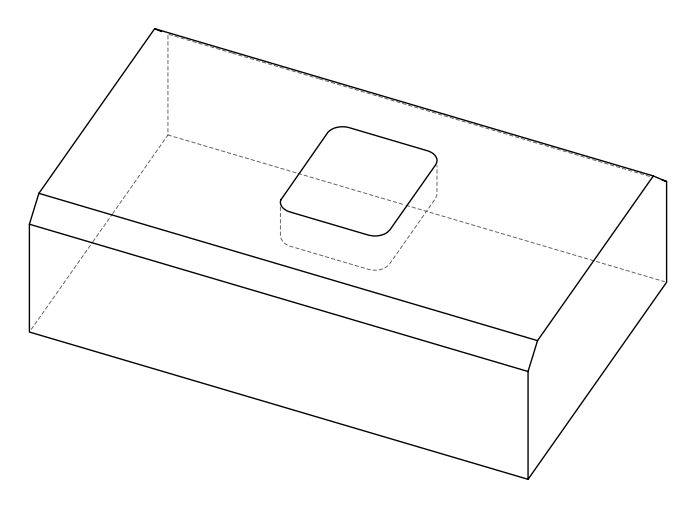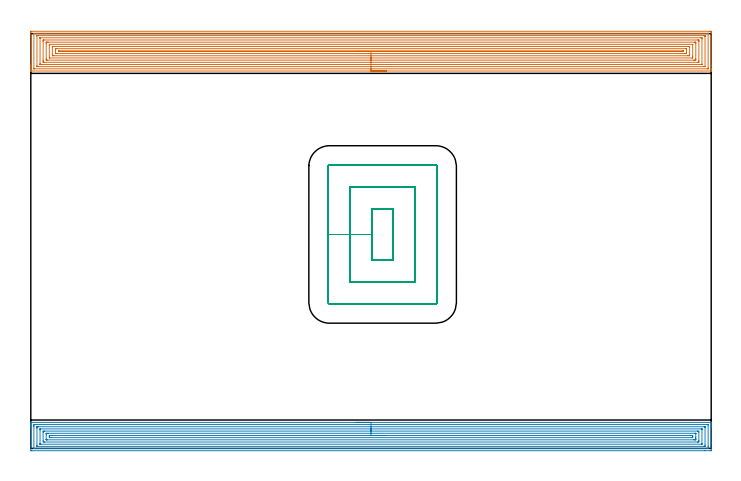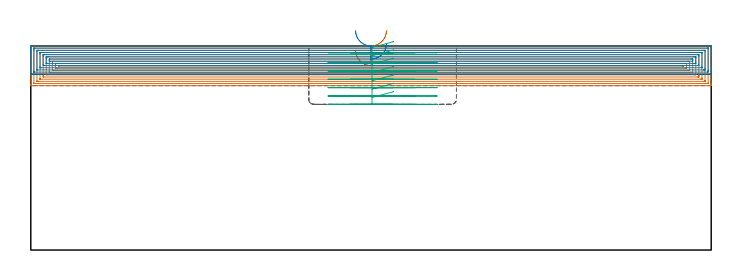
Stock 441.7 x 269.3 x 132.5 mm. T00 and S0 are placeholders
(PLAN: 3 operations, 1 tool changes, 70.7 min)
(1 AREA_MILL | FG_CHAMFER_SURFACE | UGT0205_001 | 35.57 min | 147005 mm3)
(2 AREA_MILL_1 | FG_CHAMFER_SURFACE_1 | UGT0205_001 | 25.02 min | 74760 mm3)
(3 MILL_RECTANGULAR_POCKET | POCKET_RECTANGULAR_STRAIGHT | NXT0201_007 | Follow Part, ap 6.25, ae 75% | 10.07 min | 411503 mm3)
(TOOL UGT0205_001 | Chamfer Mill 20 x 3 x 45 deg. | D20 FL50 Z2)
(TOOL NXT0201_007 | ENDMILL 25mm [R216.25-25050GCK54P 1620] | D25 R3 FL54 Z5)
(OP 1 AREA_MILL)
G17 G21 G94 G90
T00 M6
G54
G17 G0 G90 X230.85 Y245.001 S1061 M3
G43 Z142.5 H0
Z142.498
G94 G1 X230.812 Z141.627 F250.
X230.698 Z140.762
X230.509 Z139.91
X230.247 Z139.078
X229.913 Z138.272
X229.51 Z137.498
X229.042 Z136.763
X228.51 Z136.071
X227.921 Z135.427
X227.278 Z134.838
X226.586 Z134.307
X225.85 Z133.838
X225.076 Z133.435
X224.27 Z133.102
X223.438 Z132.839
X222.586 Z132.65
X221.722 Z132.537
X220.85 Z132.498
X0.618 Z132.499
X0.172 Y245.002 Z132.498
X0.096 Y245. Z132.496
X0.008 Y245.011 Z132.48
X0.004 Y245.016 Z132.475
X0. Y245.024 Z132.466
Y245.391 Z132.109
Y245.708 Z131.792
Y246.391 Z131.104
Y247.618 Z129.878
Y248.162 Z129.332
Y248.776 Z128.72
Y270.023 Z107.475
X0.003 Y270.295 Z107.203
X0.009 Y270.792 Z106.706
X0.115 Y270.795 Z106.703
X0.619 Y270.8 Z106.7
X440.571
X441.081 Y270.799 Z106.701
X441.585 Y270.795 Z106.703
X441.691 Y270.792 Z106.706
X441.696 Y270.295 Z107.203
X441.7 Y269.681 Z107.816
Y248.776 Z128.72
Y246.391 Z131.104
Y245.708 Z131.792
Y245.391 Z132.109
Y245.004 Z132.487
X441.604 Y245.001 Z132.494
X441.574 Z132.496
X441.529 Y245.002 Z132.498
X220.85 Y245.001
Y246.416 Z131.084
X2.184 Y246.415 Z131.085
X2.084 Y246.416 Z131.084
X2.035 Y246.419 Z131.081
X2.016 Y246.421 Z131.079
X2.01 Y246.431 Z131.069
X2.005 Y246.544 Z130.956
X2.001 Y246.793 Z130.707
Y268.925 Z108.575
X2.008 Y269.328 Z108.172
X2.01 Y269.377 Z108.123
X2.028 Y269.38 Z108.12
X2.08 Y269.383 Z108.117
X2.189 Y269.385 Z108.115
X439.516 Y269.386 Z108.114
X439.616 Y269.385 Z108.115
X439.665 Y269.382 Z108.118
X439.684 Y269.379 Z108.121
X439.69 Y269.37 Z108.13
X439.695 Y269.256 Z108.244
X439.699 Y269.008 Z108.492
Y246.875 Z130.625
X439.692 Y246.472 Z131.028
X439.69 Y246.424 Z131.076
X439.672 Y246.422 Z131.078
X439.619 Y246.419 Z131.081
X439.511 Y246.417 Z131.083
X220.85 Y246.416 Z131.084
Y247.83 Z129.67
X5.086 Y247.829 Z129.671
X4.527 Y247.831 Z129.669
X4.193 Y247.834 Z129.666
X4.082 Y247.836 Z129.664
X4.01 Y247.849 Z129.651
X4.006 Y247.971 Z129.529
X4.002 Y248.162 Z129.338
X4. Y248.353 Z129.147
X4.001 Y267.829 Z109.671
X4.003 Y267.893 Z109.607
X4.009 Y267.944 Z109.556
X4.013 Y267.965 Z109.535
X4.026 Y267.966 Z109.534
X4.193 Y267.969 Z109.531
X4.751 Y267.971 Z109.529
X5.086 Y267.972 Z109.528
X436.614 Y267.971 Z109.529
X437.173 Y267.97 Z109.53
X437.507 Y267.967 Z109.533
X437.618 Y267.965 Z109.535
X437.69 Y267.952 Z109.548
X437.694 Y267.83 Z109.67
X437.698 Y267.639 Z109.861
X437.7 Y267.448 Z110.052
X437.699 Y247.971 Z129.529
X437.696 Y247.907 Z129.593
X437.691 Y247.857 Z129.643
X437.686 Y247.837 Z129.663
X437.673 Y247.836 Z129.664
X437.507 Y247.833 Z129.667
X436.948 Y247.831 Z129.669
X436.614
X220.85 Y247.83 Z129.67
Y249.244 Z128.256
X6.675
X6.112 Y249.246 Z128.254
X6.053 Y249.248 Z128.252
X6.018 Y249.25 Z128.25
X6.01 Y249.287 Z128.213
X6.006 Y249.495 Z128.005
X6. Y249.912 Z127.588
X6.001 Y266.301 Z111.199
X6.003 Y266.517 Z110.983
X6.006 Y266.543 Z110.957
X6.01 Y266.55 Z110.95
X6.019 Y266.553 Z110.947
X6.078 Y266.556 Z110.944
X6.178 Y266.557 Z110.943
X435.025
X435.588 Y266.555 Z110.945
X435.647 Y266.553 Z110.947
X435.682 Y266.551 Z110.949
X435.69 Y266.514 Z110.986
X435.694 Y266.306 Z111.194
X435.7 Y265.888 Z111.612
X435.699 Y249.5 Z128.
X435.696 Y249.284 Z128.216
X435.693 Y249.258 Z128.242
X435.689 Y249.252 Z128.248
X435.68 Y249.249 Z128.251
X435.62 Y249.246 Z128.254
X435.521 Y249.245 Z128.255
X220.85 Y249.244 Z128.256
Y250.658 Z126.842
X8.66
X8.498 Y250.66 Z126.84
X8.175 Y250.665 Z126.835
X8.01 Y250.674 Z126.826
X8.006 Y250.725 Z126.775
X8.004 Y250.818 Z126.682
X8. Y251.472 Z126.028
Y251.703 Z125.797
X8.001 Y264.097 Z113.403
X8.003 Y264.748 Z112.752
X8.01 Y264.983 Z112.517
X8.022 Y265.136 Z112.364
X8.336 Y265.141 Z112.359
X8.499 Y265.143 Z112.357
X433.04 Y265.142 Z112.358
X433.202 Y265.141 Z112.359
X433.525 Y265.136 Z112.364
X433.691 Y265.127 Z112.373
X433.694 Y265.076 Z112.424
X433.696 Y264.983 Z112.517
X433.7 Y264.329 Z113.171
Y264.097 Z113.403
X433.699 Y251.703 Z125.797
X433.696 Y251.053 Z126.447
X433.69 Y250.818 Z126.682
X433.672 Y250.666 Z126.834
X433.361 Y250.661 Z126.839
X433.2 Y250.66 Z126.84
X220.85 Y250.658 Z126.842
Y252.073 Z125.427
X10.968 Y252.072 Z125.428
X10.447 Y252.075 Z125.425
X10.068 Y252.079 Z125.421
X10.01 Y252.084 Z125.416
X10.004 Y252.142 Z125.358
X10.001 Y252.589 Z124.911
X10. Y253.031 Z124.469
Y262.77 Z114.73
X10.002 Y263.212 Z114.288
X10.005 Y263.65 Z113.85
X10.01 Y263.713 Z113.787
X10.057 Y263.722 Z113.778
X10.186 Y263.725 Z113.775
X10.447 Y263.727 Z113.773
X10.819 Y263.729 Z113.771
X11.34
X430.732 Y263.728 Z113.772
X431.253 Y263.726 Z113.774
X431.632 Y263.722 Z113.778
X431.69 Y263.717 Z113.783
X431.696 Y263.659 Z113.841
X431.699 Y263.212 Z114.288
X431.7 Y262.769 Z114.731
Y253.031 Z124.469
X431.699 Y252.589 Z124.911
X431.695 Y252.15 Z125.35
X431.69 Y252.088 Z125.412
X431.642 Y252.08 Z125.42
X431.513 Y252.078 Z125.422
X431.253 Y252.075 Z125.425
X430.879 Y252.073 Z125.427
X430.36
X220.85
Y253.487 Z124.013
X12.221 Y253.486 Z124.014
X12.029 Y253.493 Z124.007
X12.009 Y253.555 Z123.945
X12.006 Y253.578 Z123.922
X12.001 Y253.704 Z123.796
Y261.442 Z116.058
X12.002 Y261.672 Z115.828
X12.009 Y261.905 Z115.595
X12.023 Y262.308 Z115.192
X12.234 Y262.314 Z115.186
X12.246 Y262.315 Z115.185
X429.479 Y262.314 Z115.186
X429.671 Y262.308 Z115.192
X429.691 Y262.246 Z115.254
X429.695 Y262.222 Z115.278
X429.699 Y262.096 Z115.404
Y254.359 Z123.141
X429.698 Y254.129 Z123.371
X429.691 Y253.896 Z123.604
X429.676 Y253.494 Z124.006
X429.466 Y253.488 Z124.012
X429.452
X220.85 Y253.487 Z124.013
Y254.901 Z122.599
X14.914
X14.365 Y254.903 Z122.597
X14.021 Y254.907 Z122.593
X14.001 Y255.244 Z122.256
X14. Y255.265 Z122.235
X14.001 Y260.576 Z116.924
X14.021 Y260.893 Z116.607
X14.568 Y260.899 Z116.601
X14.914 Y260.9 Z116.6
X15.46
X426.786
X427.335 Y260.898 Z116.602
X427.679 Y260.893 Z116.607
X427.699 Y260.556 Z116.944
X427.7 Y260.536 Z116.964
X427.699 Y255.225 Z122.275
X427.679 Y254.909 Z122.591
X427.13 Y254.903 Z122.597
X426.786 Y254.902 Z122.598
X426.238
X220.85 Y254.901 Z122.599
Y256.315 Z121.185
X16.701
X16.514
X16.01 Y256.325 Z121.175
X16. Y256.824 Z120.676
X16.001 Y258.786 Z118.714
X16.007 Y259.473 Z118.027
X16.701 Y259.485 Z118.015
X16.887 Y259.486 Z118.014
X424.999
X425.186 Y259.485 Z118.015
X425.69 Y259.476 Z118.024
X425.7 Y258.977 Z118.523
X425.699 Y257.015 Z120.485
X425.693 Y256.328 Z121.172
X424.999 Y256.317 Z121.183
X424.811 Y256.316 Z121.184
X220.85 Y256.315 Z121.185
Y257.729 Z119.771
X18.66
X18.488 Y257.731 Z119.769
X18.315 Y257.735 Z119.765
X18.01 Y257.746 Z119.754
X18.005 Y257.9 Z119.6
X18.004 Y258.021 Z119.479
X18.006 Y258.051 Z119.449
X18.009 Y258.061 Z119.439
X18.028 Y258.065 Z119.435
X18.141 Y258.069 Z119.431
X18.315 Y258.071 Z119.429
X423.04
X423.212 Y258.07 Z119.43
X423.385 Y258.065 Z119.435
X423.69 Y258.055 Z119.445
X423.695 Y257.9 Z119.6
X423.696 Y257.78 Z119.72
X423.694 Y257.75 Z119.75
X423.691 Y257.74 Z119.76
X423.669 Y257.737 Z119.763
X423.556 Y257.733 Z119.767
X423.383 Y257.731 Z119.769
X220.85 Y257.729 Z119.771
X219.978 Z119.809
X219.113 Z119.923
X218.262 Z120.111
X217.43 Z120.374
X216.624 Z120.708
X215.85 Z121.11
X215.114 Z121.579
X214.422 Z122.11
X213.779 Z122.7
X213.19 Z123.343
X212.658 Z124.035
X212.19 Z124.771
X211.787 Z125.544
X211.453 Z126.35
X211.191 Z127.182
X211.002 Z128.034
X210.888 Z128.899
X210.85 Z129.771
G0 Z142.5
M5
M2
(OP 2 AREA_MILL_1)
G17 G21 G94 G90
T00 M6
G54
G17 G0 G90 X210.85 Y16.9 S1061 M3
G43 Z142.5 H0
G94 G1 X210.888 Z141.628 F250.
X211.002 Z140.763
X211.191 Z139.912
X211.453 Z139.08
X211.787 Z138.274
X212.19 Z137.5
X212.658 Z136.764
X213.19 Z136.072
X213.779 Z135.429
X214.422 Z134.84
X215.114 Z134.308
X215.85 Z133.84
X216.624 Z133.437
X217.43 Z133.103
X218.262 Z132.841
X219.114 Z132.652
X219.978 Z132.538
X220.85 Z132.5
X441.528
X441.69 Y16.898 Z132.488
X441.697 Y16.743 Z132.335
X441.7 Y16.581 Z132.181
Y16.287 Z131.886
Y15.608 Z131.203
Y14.39 Z129.987
Y13.851 Z129.445
Y3.881 Z119.478
Y-1.087 Z114.51
X441.697 Y-1.36 Z114.238
X441.69 Y-1.492 Z114.106
X441.555 Y-1.499 Z114.099
X441.081 Y-1.5 Z114.1
X437.64
X0.619
X0.141 Y-1.495 Z114.103
X0.01 Y-1.492 Z114.106
X0. Y-1.357 Z114.241
Y13.242 Z128.837
Y13.851 Z129.445
Y14.39 Z129.987
Y14.73 Z130.326
Y15.269 Z130.865
Y15.608 Z131.203
Y16.287 Z131.886
Y16.581 Z132.181
X0.003 Y16.743 Z132.335
X0.01 Y16.898 Z132.488
X0.172 Y16.9 Z132.5
X220.85
Y15.486 Z131.086
X439.419
X439.655 Y15.484 Z131.084
X439.684 Y15.482 Z131.082
X439.69 Y15.479 Z131.079
X439.694 Y15.472 Z131.072
X439.698 Y15.438 Z131.038
X439.699 Y15.406 Z131.006
X439.7 Y15.209 Z130.809
Y1.15 Z116.75
X439.696 Y0.67 Z116.27
X439.691 Y0.28 Z115.88
X439.669 Y-0.079 Z115.521
X439.294 Y-0.084 Z115.516
X439.169 Y-0.085 Z115.515
X2.281 Y-0.086 Z115.514
X2.045 Y-0.084 Z115.516
X2.016 Y-0.082 Z115.518
X2.01 Y-0.079 Z115.521
X2.006 Y-0.072 Z115.528
X2.002 Y-0.038 Z115.562
X2.001 Y-0.006 Z115.594
X2. Y0.191 Z115.791
Y14.25 Z129.85
X2.004 Y14.73 Z130.33
X2.009 Y15.12 Z130.72
X2.031 Y15.479 Z131.079
X2.406 Y15.484 Z131.084
X2.531 Y15.485 Z131.085
X220.85 Y15.486 Z131.086
Y14.072 Z129.672
X437.507 Y14.071 Z129.671
X437.582
X437.641 Y14.068 Z129.668
X437.678 Y14.065 Z129.665
X437.69 Y14.061 Z129.661
X437.692 Y14.04 Z129.64
X437.697 Y13.851 Z129.451
X437.7 Y13.662 Z129.262
Y2.238 Z117.838
X437.698 Y1.549 Z117.149
X437.695 Y1.364 Z116.964
X437.69 Y1.338 Z116.938
X437.673 Y1.335 Z116.935
X437.619 Y1.332 Z116.932
X437.507 Y1.33 Z116.93
X436.838 Y1.329 Z116.929
X436.614 Y1.328 Z116.928
X4.118 Y1.329 Z116.929
X4.059 Y1.332 Z116.932
X4.022 Y1.335 Z116.935
X4.01 Y1.339 Z116.939
X4.008 Y1.36 Z116.96
X4.003 Y1.549 Z117.149
X4. Y1.738 Z117.338
Y13.162 Z128.762
X4.002 Y13.851 Z129.451
X4.005 Y14.036 Z129.636
X4.01 Y14.062 Z129.662
X4.027 Y14.065 Z129.665
X4.081 Y14.068 Z129.668
X4.193 Y14.07 Z129.67
X4.862 Y14.071 Z129.671
X5.086 Y14.072 Z129.672
X220.85
Y12.657 Z128.257
X435.147
X435.561 Y12.656 Z128.256
X435.643 Y12.653 Z128.253
X435.679 Y12.651 Z128.251
X435.69 Y12.646 Z128.246
X435.693 Y12.625 Z128.225
X435.696 Y12.523 Z128.123
X435.7 Y12.114 Z127.714
Y3.306 Z118.906
X435.696 Y2.877 Z118.477
X435.692 Y2.77 Z118.37
X435.69 Y2.75 Z118.35
X435.66 Y2.748 Z118.348
X435.591 Y2.745 Z118.345
X435.399 Y2.743 Z118.343
X6.553
X6.139 Y2.744 Z118.344
X6.057 Y2.747 Z118.347
X6.021 Y2.749 Z118.349
X6.01 Y2.754 Z118.354
X6.007 Y2.775 Z118.375
X6.004 Y2.877 Z118.477
X6. Y3.287 Z118.887
Y12.093 Z127.693
X6.004 Y12.523 Z128.123
X6.008 Y12.63 Z128.23
X6.01 Y12.65 Z128.25
X6.04 Y12.652 Z128.252
X6.109 Y12.655 Z128.255
X6.301 Y12.657 Z128.257
X220.85
Y11.243 Z126.843
X433.012 Y11.242 Z126.842
X433.04
X433.69 Y11.215 Z126.815
X433.699 Y10.567 Z126.167
X433.7 Y5.064 Z120.664
X433.697 Y4.418 Z120.018
X433.69 Y4.185 Z119.785
X433.068 Y4.158 Z119.758
X433.04
X8.688
X8.66
X8.01 Y4.185 Z119.785
X8.001 Y4.833 Z120.433
X8. Y10.336 Z125.936
X8.003 Y10.982 Z126.582
X8.01 Y11.215 Z126.815
X8.632 Y11.242 Z126.842
X8.66
X220.85 Y11.243 Z126.843
Y9.829 Z125.429
X430.876
X431.253 Y9.827 Z125.427
X431.63 Y9.824 Z125.424
X431.678 Y9.822 Z125.422
X431.69 Y9.817 Z125.417
X431.693 Y9.799 Z125.399
X431.697 Y9.721 Z125.321
X431.699 Y9.604 Z125.204
X431.7 Y9.457 Z125.057
Y7.26 Z122.86
Y6.382 Z121.982
X431.697 Y5.943 Z121.543
X431.694 Y5.723 Z121.323
X431.69 Y5.614 Z121.214
X431.677 Y5.578 Z121.178
X431.626 Y5.576 Z121.176
X431.253 Y5.573 Z121.173
X430.737 Y5.571 Z121.171
X430.36
X10.824
X10.447 Y5.573 Z121.173
X10.07 Y5.576 Z121.176
X10.022 Y5.578 Z121.178
X10.009 Y5.583 Z121.183
X10.007 Y5.601 Z121.201
X10.003 Y5.679 Z121.279
X10.001 Y5.796 Z121.396
X10. Y5.943 Z121.543
Y9.018 Z124.618
X10.003 Y9.457 Z125.057
X10.006 Y9.677 Z125.277
X10.01 Y9.786 Z125.386
X10.023 Y9.822 Z125.422
X10.074 Y9.824 Z125.424
X10.447 Y9.827 Z125.427
X10.963 Y9.829 Z125.429
X11.34
X220.85
Y8.415 Z124.015
X428.74 Y8.414 Z124.014
X429.466 Y8.411 Z124.011
X429.64 Y8.408 Z124.008
X429.691 Y8.402 Z124.002
X429.694 Y8.39 Z123.99
X429.698 Y8.351 Z123.951
X429.7 Y7.7 Z123.3
X429.699 Y7.471 Z123.071
X429.695 Y7.24 Z122.84
X429.69 Y7.087 Z122.687
X429.684 Y6.992 Z122.592
X429.647 Y6.99 Z122.59
X429.466 Y6.987 Z122.587
X429.299 Y6.986 Z122.586
X12.96
X12.234 Y6.989 Z122.589
X12.06 Y6.992 Z122.592
X12.009 Y6.998 Z122.598
X12.006 Y7.01 Z122.61
X12.002 Y7.049 Z122.649
X12. Y7.7 Z123.3
X12.001 Y7.929 Z123.529
X12.004 Y8.16 Z123.76
X12.01 Y8.313 Z123.913
X12.016 Y8.408 Z124.008
X12.053 Y8.41 Z124.01
X12.234 Y8.413 Z124.013
X12.401 Y8.414 Z124.014
X220.85 Y8.415 Z124.015
X221.722 Z124.053
X222.586 Z124.167
X223.438 Z124.355
X224.27 Z124.618
X225.076 Z124.952
X225.85 Z125.354
X226.586 Z125.823
X227.278 Z126.354
X227.921 Z126.944
X228.51 Z127.587
X229.042 Z128.279
X229.51 Z129.015
X229.913 Z129.788
X230.247 Z130.594
X230.509 Z131.426
X230.698 Z132.278
X230.812 Z133.143
X230.85 Z134.015
G0 Z142.5
M5
M2
(OP 3 MILL_RECTANGULAR_POCKET)
G17 G21 G94 G90
T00 M6
G54
G17 G0 G90 X235.3 Y154.498 S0 M3
G43 Z142.5 H1
Z135.5
G94 G1 Y155.5 Z135.231 F250.
X221.5 Z131.534
Y138.9 Z127.086
Y122.3 F500.
X235.3
Y155.5
X221.5
Y138.9
X207.25
Y108.05
X249.55
Y169.75
X207.25
Y138.9
X193.
Y94.7
G3 X193.9 Y93.8 R0.9
G1 X262.9
G3 X263.8 Y94.7 R0.9
G1 Y183.1
G3 X262.9 Y184. R0.9
G1 X193.9
G3 X193. Y183.1 R0.9
G1 Y138.9
Y137.9
G0 X235.3 Y154.498 Z130.086
G1 Y155.5 Z129.817 F250.
X221.5 Z126.119
Y138.9 Z121.671
Y122.3 F500.
X235.3
Y155.5
X221.5
Y138.9
X207.25
Y108.05
X249.55
Y169.75
X207.25
Y138.9
X193.
Y94.7
G3 X193.9 Y93.8 R0.9
G1 X262.9
G3 X263.8 Y94.7 R0.9
G1 Y183.1
G3 X262.9 Y184. R0.9
G1 X193.9
G3 X193. Y183.1 R0.9
G1 Y138.9
Y137.9
G0 X235.3 Y154.498 Z124.671
G1 Y155.5 Z124.403 F250.
X221.5 Z120.705
Y138.9 Z116.257
Y122.3 F500.
X235.3
Y155.5
X221.5
Y138.9
X207.25
Y108.05
X249.55
Y169.75
X207.25
Y138.9
X193.
Y94.7
G3 X193.9 Y93.8 R0.9
G1 X262.9
G3 X263.8 Y94.7 R0.9
G1 Y183.1
G3 X262.9 Y184. R0.9
G1 X193.9
G3 X193. Y183.1 R0.9
G1 Y138.9
Y137.9
G0 X235.3 Y154.498 Z119.257
G1 Y155.5 Z118.988 F250.
X221.5 Z115.291
Y138.9 Z110.843
Y122.3 F500.
X235.3
Y155.5
X221.5
Y138.9
X207.25
Y108.05
X249.55
Y169.75
X207.25
Y138.9
X193.
Y94.7
G3 X193.9 Y93.8 R0.9
G1 X262.9
G3 X263.8 Y94.7 R0.9
G1 Y183.1
G3 X262.9 Y184. R0.9
G1 X193.9
G3 X193. Y183.1 R0.9
G1 Y138.9
Y137.9
G0 X235.3 Y154.498 Z113.843
G1 Y155.5 Z113.574 F250.
X221.5 Z109.877
Y138.9 Z105.429
Y122.3 F500.
X235.3
Y155.5
X221.5
Y138.9
X207.25
Y108.05
X249.55
Y169.75
X207.25
Y138.9
X193.
Y94.7
G3 X193.9 Y93.8 R0.9
G1 X262.9
G3 X263.8 Y94.7 R0.9
G1 Y183.1
G3 X262.9 Y184. R0.9
G1 X193.9
G3 X193. Y183.1 R0.9
G1 Y138.9
Y137.9
G0 X235.3 Y154.498 Z108.429
G1 Y155.5 Z108.16 F250.
X221.5 Z104.462
Y138.9 Z100.014
Y122.3 F500.
X235.3
Y155.5
X221.5
Y138.9
X207.25
Y108.05
X249.55
Y169.75
X207.25
Y138.9
X193.
Y94.7
G3 X193.9 Y93.8 R0.9
G1 X262.9
G3 X263.8 Y94.7 R0.9
G1 Y183.1
G3 X262.9 Y184. R0.9
G1 X193.9
G3 X193. Y183.1 R0.9
G1 Y138.9
Y137.9
G0 X235.3 Y154.498 Z103.014
G1 Y155.5 Z102.746 F250.
X221.5 Z99.048
Y138.9 Z94.6
Y122.3 F500.
X235.3
Y155.5
X221.5
Y138.9
X207.25
Y108.05
X249.55
Y169.75
X207.25
Y138.9
X193.
Y94.7
G3 X193.9 Y93.8 R0.9
G1 X262.9
G3 X263.8 Y94.7 R0.9
G1 Y183.1
G3 X262.9 Y184. R0.9
G1 X193.9
G3 X193. Y183.1 R0.9
G1 Y138.9
Y137.9
G0 Z142.5
M5
M2
